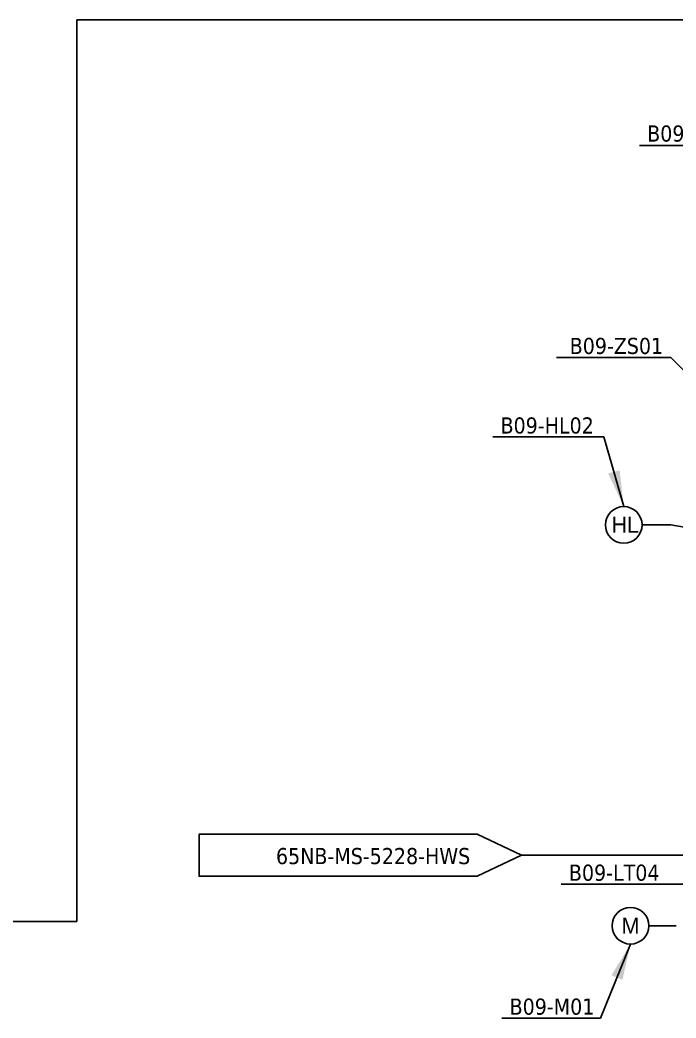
# Model space of a CAD drawing. Header units: millimetres. Extents: x 24306 to 29428, y 5751 to 9375.
# Drawn here: x 26177 to 26632, y 7298 to 7989 of the extents above; entities that cross this region are included whole.
import ezdxf

# ---------------------------------------------------------------- set-up
doc = ezdxf.new("R2010")
doc.units = ezdxf.units.MM
doc.layers.add('HW LINE', color=1, linetype='Continuous')
doc.layers.add('Reference', color=6, linetype='Continuous')
doc.dimstyles.new('ISO-25', dxfattribs={"dimtxt": 2.5, "dimasz": 2.5, "dimexe": 1.25, "dimexo": 0.625, "dimtad": 1, "dimtxsty": 'Standard', "dimcen": 2.5, "dimadec": 0, "dimazin": 0, "dimtfac": 1, "dimtmove": 0, "dimatfit": 3, "dimfxl": 1, "dimarcsym": 0})

msp = doc.modelspace()

# ---------------------------------------------------------------- linework, layer by layer
for p, q in [((26758.66, 7988.59), (26216.78, 7988.59)), ((26216.78, 7988.59), (26216.78, 7364.48)), ((26608.03, 7639.04), (26628.01, 7639.04)), ((26628.01, 7639.04), (26674.64, 7631.22)), ((25561.42, 7364.48), (26216.78, 7364.48)), ((26612.68, 7361.59), (26631.51, 7361.59))]:
    msp.add_line(p, q)
for centre in [(26595.34, 7639.04), (26599.99, 7361.59)]:
    msp.add_circle(centre, 12.69)
at = {"layer": 'HW LINE'}
msp.add_line((26680.54, 7410.36), (26524.67, 7410.36), dxfattribs=at)
at = {"layer": 'Reference'}
msp.add_lwpolyline([(26493.88, 7424.92), (26301.41, 7424.92), (26301.41, 7395.8), (26493.88, 7395.8), (26524.67, 7410.36)], close=True, dxfattribs=at)

# ---------------------------------------------------------------- texts
at = {"width": 777.1843}
for s, insert, char_height, attachment_point in [('{\\fTahoma|b0|i0|c0|p34;B09-ABV04}', (26611.53, 7904.19), 11.1664, 7), ('{\\fTahoma|b0|i0|c0|p34;B09-ZS01}', (26622.6, 7768.54), 11.1664, 3), ('{\\fTahoma|b0|i0|c0|p34;B09-HL02}', (26510.05, 7713.47), 11.1664, 1), ('HL', (26586.83, 7644.82), 11.166, 1), ('{\\fTahoma|b0|i0|c0|p34;B09-LT04}', (26557.36, 7403.88), 11.1664, 1), ('M', (26606.25, 7367.2), 11.17, 3), ('{\\fTahoma|b0|i0|c0|p34;B09-M01}', (26516.33, 7311.18), 11.1664, 1)]:
    msp.add_mtext(s, dxfattribs=dict(at, insert=insert, char_height=char_height, attachment_point=attachment_point))
at = {"insert": (26489.09, 7415.39), "char_height": 11.1664, "attachment_point": 3}
msp.add_mtext_dynamic_manual_height_columns('{\\fTahoma|b0|i0|c0|p34;65NB-MS-5228-HWS}', width=282.3154, gutter_width=8.96, heights=[0], dxfattribs=at)

# ---------------------------------------------------------------- leaders
at = {"linetype": 'Continuous', "lineweight": -3}
for points in [[(26734.66, 7876.26), (26684.72, 7901.71), (26606.17, 7901.71)], [(26675.2, 7707.17), (26627.96, 7755.04), (26548.87, 7755.04)], [(26595.34, 7651.73), (26581.65, 7699.96), (26504.69, 7699.96)], [(26732.65, 7402.7), (26663.09, 7390.38), (26552, 7390.38)], [(26599.99, 7348.9), (26579.27, 7297.68), (26510.97, 7297.68)]]:
    msp.add_leader(points, dimstyle='ISO-25', override={"dimscale": 10, "dimtad": 0}, dxfattribs=at)

doc.saveas('drawing.dxf')
